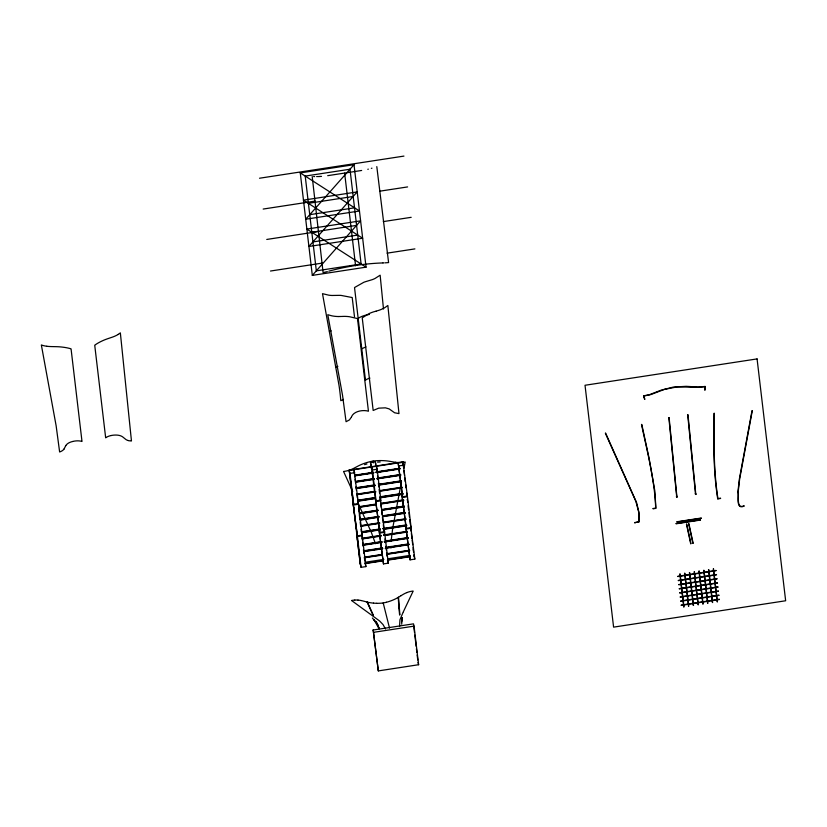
<?xml version="1.0" encoding="UTF-8"?>
<svg xmlns="http://www.w3.org/2000/svg" width="827" height="827" viewBox="0 0 827 827"><rect width="100%" height="100%" fill="white"/><g stroke="black" fill="none" stroke-linecap="round" stroke-linejoin="round"><path stroke-width="1.24" d="M641.783 424.406L648.895 457.321L654.808 490.742L655.925 508.347L653.072 508.801M401.622 621.718L402.253 617.552L401.695 624.189M714.042 413.304C713.577 441.773 713.256 470.594 717.702 498.774M714.311 413.314C713.825 441.732 713.546 470.491 717.939 498.619L720.555 498.185M737.891 492.137L739.39 478.926L752.022 410.668M737.891 492.106C738.924 496.21 735.575 510.094 744.104 506.093M738.16 492.117C739.193 496.179 735.896 509.566 744.062 505.835M695.838 494.443L695.579 493.274M738.16 492.148L739.658 478.978L752.281 410.73M391.088 541.313L392.701 528.236L401.488 481.634L378.973 485.108M638.951 521.765L638.62 511.737L635.849 501.286L605.354 433.214M634.65 522.592L639.24 521.599L639.054 512.823L636.625 502.723L605.612 433.121M704.769 390.034L705.1 386.664L697.647 387.367L677.478 386.85L664.474 389.383L650.952 394.52M705.038 390.065L705.162 386.405L699.384 387.088L686.141 386.323L673.343 387.067L661.145 390.148L649.247 394.768L643.561 395.844L644.626 399.317M404.031 468.154L405.189 462.004A19.6 13.439 -5.6 0 1 401.953 462.458M351.547 416.736C353.677 411.298 362.681 409.499 368.439 411.205L357.491 318.571L349.459 316.72A22.04 11.382 -6.7 0 0 343.991 316.379L341.52 316.462M351.372 417.118L349.439 419.899L346.068 421.718L342.543 395.358L327.781 314.684L331.255 315.687A21.502 11.102 -6.7 0 0 338.863 316.545M695.817 494.505L687.971 414.709M403.307 611.877L413.169 591.067A19.6 16.747 -14.1 0 0 409.944 591.605A19.827 16.943 -14.1 0 0 406.863 592.587M403.08 612.362L399.937 619.816L399.565 626.452M65.788 445.608L63.999 449.082M354.018 164.676L305.752 219.217L359.487 210.988L300.273 172.905L312.306 275.391L366.051 267.162L354.018 164.676L300.273 172.905M312.306 275.391L360.572 220.85L306.838 229.079L366.051 267.162M638.93 521.878L636.728 522.292M361.75 348.777L365.937 346.875M401.105 595.636L398.376 597.311A40.203 34.352 -14.1 0 1 395.554 598.862A38.642 33.018 -14.1 0 1 392.587 600.195A43.511 37.174 -14.1 0 1 389.517 601.343A37.773 32.274 -14.1 0 1 386.426 602.252M401.116 595.636L402.491 594.799A37.287 31.86 -14.1 0 1 403.886 593.993A24.303 20.758 -14.1 0 1 406.832 592.597M343.474 399.4L340.786 400.692A60.878 9.779 77.7 0 0 339.07 385.682L322.499 293.657L328.815 295.187A19.765 10.203 -6.7 0 0 332.03 295.466L338.491 295.363A20.262 10.462 -6.7 0 1 341.034 295.404L352.209 297.544L354.473 316.679M650.932 394.531L643.695 396.081L644.874 399.214M369.938 378.104L368.945 378.415A9.655 4.983 -6.7 0 0 366.237 379.655L365.462 380.182L358.174 318.426M371.954 168.181L371.354 168.357M328.815 271.184C346.399 266.366 364.624 263.555 382.849 262.934M376.161 311.138L378.477 310.445A21.502 11.102 -6.7 0 0 385.134 307.437L387.853 305.483L398.976 413.603L394.582 412.766L389.186 408.91L385.413 407.835L378.683 408.156L373.173 410.471L362.236 317.847L368.78 313.764A22.04 11.382 -6.7 0 1 373.67 311.831L375.996 311.179M364.562 464.66L366.95 463.988M327.337 271.607L323.099 272.621L312.203 176.523M368.335 169.153L367.808 169.277M361.657 170.465L327.699 175.665M259.523 178.229L403.948 156.096M263.172 209.055L315.108 201.095M379.727 191.192L407.597 186.923M308.347 203.339L353.139 196.475M309.774 214.679L354.556 207.815M311.769 232.253L356.551 225.389M266.759 239.448L318.705 231.488M383.315 221.595L411.184 217.325M312.916 241.929L357.698 235.075M270.491 271.029L322.437 263.069M387.046 253.165L414.916 248.896M370.486 462.396L375.282 461.662L377.184 469.229L380.833 500.108L376.037 500.842L372.388 469.963L370.486 462.396L371.178 468.196M354.835 476.786L353.956 469.374L358.432 503.54L353.646 504.274L349.17 470.108L402.904 461.869L407.38 496.035L402.594 496.769L398.118 462.603L402.594 496.769M402.987 462.19L349.242 470.418L349.935 476.249M349.17 470.108L349.997 473.395L354.783 472.662M372.388 469.963L377.184 469.229M398.945 465.901L403.731 465.167M354.855 475.163L373.597 472.289M376.099 471.907L399.844 468.268M373.68 472.61L354.938 475.484L373.649 472.682M376.182 472.227L399.927 468.589M376.151 472.3L399.896 468.661M354.979 475.876L373.732 473.003M376.223 472.62L399.979 468.981M355.589 481.386L374.331 478.513M378.084 477.934L400.578 474.491M355.672 481.696L374.414 478.823M376.916 478.44L400.661 474.801M355.651 481.872L374.393 478.998M378.146 478.43L400.64 474.977M355.724 482.193L374.476 479.319M376.978 478.936L400.723 475.298M356.334 487.703L373.835 485.015M378.828 484.25L401.333 480.807M356.416 488.013L375.158 485.139M378.911 484.57L401.405 481.118M356.396 488.24L375.148 485.366M378.9 484.787L401.395 481.345M356.478 488.55L375.22 485.676M357.088 494.06L374.579 491.383M379.583 490.618L402.077 487.165M357.13 494.381L374.662 491.693M379.624 490.938L402.16 487.485M357.202 494.701L375.954 491.827M379.696 491.248L402.201 487.806M357.812 500.211L375.313 497.523L379.769 532.412L384.555 531.678L380.007 496.81M380.306 496.758L402.811 493.316M357.895 500.521L375.386 497.844M380.389 497.079L402.883 493.626M357.895 500.904L375.396 498.226M380.389 497.461L402.894 494.008M357.977 501.224L375.468 498.536M380.472 497.771L402.966 494.329M353.718 504.966L358.515 504.232L362.164 535.11L357.367 535.844L352.891 501.669L357.367 535.844M376.12 501.534L380.906 500.8M402.677 497.461L407.463 496.727L411.112 527.605L406.326 528.339L401.85 494.174L410.047 559.838L414.834 559.104L410.564 525.414M358.587 506.734L376.078 504.046M381.082 503.281L403.576 499.839M358.629 507.127L376.161 504.367M381.123 503.684L403.659 500.149M358.711 507.447L376.202 504.759M381.206 503.994L403.7 500.552M359.321 512.947L378.063 510.073M381.816 509.504L404.31 506.052M359.394 513.267L378.146 510.393M381.898 509.814L404.393 506.372M359.373 513.443L378.125 510.569M381.878 509.99L404.372 506.548M359.456 513.763L376.957 511.076M381.95 510.311L404.444 506.868M360.065 519.263L378.807 516.389M382.56 515.821L405.054 512.368M360.148 519.583L378.89 516.71M382.643 516.131L405.137 512.688M360.127 519.801L378.88 516.927M382.622 516.358L405.116 512.905M360.21 520.121L378.952 517.247M382.705 516.679L405.199 513.226M360.82 525.631L379.562 522.757M383.315 522.178L405.809 518.736M360.851 525.951L379.645 523.067M383.356 522.499L405.892 519.046M360.934 526.261L379.676 523.398M383.428 522.819L405.923 519.377M361.544 531.771L380.286 528.898M382.787 528.515L406.533 524.876M361.626 532.092L380.368 529.218M382.87 528.835L406.615 525.197M361.616 532.402L380.368 529.528M384.11 528.949L406.605 525.507M361.699 532.712L380.441 529.849M384.193 529.27L406.688 525.827M360.262 564.045L356.613 533.167L357.44 536.454L362.236 535.72L365.885 566.598L361.089 567.332L359.58 560.778L360.148 563.032M379.841 533.022L384.627 532.288L388.276 563.166L383.49 563.9L379.014 529.735L383.49 563.9M406.398 528.96L411.184 528.226M362.309 538.222L381.051 535.348M383.552 534.966L407.297 531.327M362.35 538.625L381.133 535.669M383.594 535.369L407.38 531.647M362.433 538.935L381.175 536.061M384.927 535.493L407.422 532.04M363.043 544.445L381.785 541.571M385.537 540.992L408.031 537.55M363.115 544.755L381.867 541.892M384.369 541.509L408.114 537.87M363.094 544.931L381.847 542.067M384.348 541.685L408.093 538.046M363.177 545.251L381.919 542.378M384.421 541.995L408.166 538.356M363.787 550.761L382.529 547.887M386.281 547.309L408.776 543.866M363.87 551.071L382.612 548.208M386.364 547.629L408.858 544.187M363.849 551.299L382.591 548.425M386.343 547.846L408.838 544.404M363.932 551.619L382.674 548.746M385.175 548.363L408.92 544.724M653.03 508.533L655.687 508.119C654.726 479.815 647.293 452.1 641.514 424.468M717.774 498.888L720.596 498.454M364.542 557.119L382.033 554.441M387.036 553.677L409.53 550.224M364.573 557.439L382.115 554.752M387.067 553.997L409.613 550.544M364.655 557.76L382.157 555.082M387.15 554.317L409.644 550.865M365.141 562.267L383.893 559.393M387.646 558.825L410.14 555.372M365.265 563.28L382.756 560.582M387.76 559.827L410.254 556.375M365.338 563.58L382.839 560.902M387.842 560.137L410.337 556.685M676.899 521.765L701.286 518.033M676.941 522.033L701.327 518.302M676.062 523.532L700.448 519.79M676.104 523.801L700.49 520.059M677.809 576.285L716.006 570.434M677.851 576.564L716.048 570.702M678.295 580.409L716.492 574.548M678.336 580.678L716.533 574.817M373.184 630.019L413.49 623.847L414.058 626.132L418.617 664.722L378.311 670.904L373.184 630.019L378.311 670.904M678.781 584.524L716.978 578.673M678.822 584.792L717.019 578.941M373.752 632.304L414.058 626.132M679.267 588.638L717.464 582.787M679.308 588.907L717.505 583.056M679.753 592.752L717.95 586.901M679.794 593.021L717.991 587.17M680.239 596.867L718.436 591.016M680.28 597.135L718.477 591.284M680.724 600.981L718.921 595.13M680.766 601.25L718.963 595.399M681.21 605.095L719.407 599.244M681.252 605.364L719.449 599.513M634.691 522.86L635.581 522.736M321.496 176.378L320.607 176.44M377.567 462.128L380.182 461.962M320.431 176.451L319.811 176.492M319.729 176.492L318.664 176.544M384.824 262.862L388.597 262.583L376.802 166.609M318.312 176.554L317.775 176.565M341.169 316.472L338.874 316.524M383.656 262.914L383.025 262.924M317.248 176.575L316.627 176.585M314.673 176.585L313.619 176.565M372.367 618.007L378.259 625.295M375.262 621.687L374.042 619.774L379.2 628.861M373.39 615.329L367.364 602.015M373.153 615.464L367.126 602.149M352.705 491.486L343.556 471.452A19.6 13.439 -5.6 0 0 346.771 470.914A19.827 13.583 -5.6 0 0 349.821 470.036M357.781 502.62L371.457 532.671L375.458 543.701M376.368 621.842L377.308 623.961M376.13 621.976L378.911 628.293M377.784 625.026L379.138 628.158M385.465 628.965L383.056 624.592L379.562 620.943L351.537 600.505A19.6 16.747 -14.1 0 1 354.773 600.061M405.83 486.596L405.943 487.227M406.553 492.737L407.38 496.035M407.463 496.727L406.636 493.44L406.998 496.086M407.329 499.26L407.453 499.973M413.283 549.655L413.397 550.296M413.893 554.803L414.089 556.116M414.007 555.806L414.834 559.104M410.047 559.838L405.571 525.662M371.716 471.586L372.522 474.791M418.048 662.437L418.617 664.722M384.007 529.476L384.555 531.678M384.079 530.097L384.627 532.288M387.45 559.879L388.276 563.166M379.769 532.412L375.293 498.236M357.605 500.242L358.432 503.54M358.515 504.232L357.688 500.935L358.122 504.646M376.75 603.297A37.773 32.274 -14.1 0 0 379.913 603.255A37.06 31.664 -14.1 0 0 383.201 602.945L389.517 628.117M349.852 475.928L350.586 482.151M350.648 482.637L351.341 488.468M351.403 489.005L352.168 495.146M352.085 494.825L352.891 501.286M361.678 533.529L362.236 535.72M353.584 507.499L354.318 513.712M354.38 514.208L355.062 520.028M355.124 520.565L356.623 532.857M365.058 563.311L365.885 566.598M357.305 538.987L358.039 545.21M358.101 545.706L358.784 551.526M358.846 552.064L359.621 558.204M359.538 557.884L360.345 564.345M695.311 493.316L695.559 494.412L687.702 414.74M688.912 523.718L693.15 543.308M688.653 523.77L692.881 543.36M686.73 524.101L690.958 543.69M686.462 524.163L690.7 543.752M676.682 496.169L676.775 497.461L668.847 417.635M676.424 496.21L676.662 497.327L676.889 496.696M376.647 548.559L376.843 549.624M713.536 568.862L717.423 601.787M713.267 568.893L717.154 601.818M708.76 569.596L712.647 602.511M708.491 569.627L712.378 602.542M703.984 570.33L707.871 603.245M703.715 570.361L707.602 603.276M699.208 571.064L703.095 603.979M698.939 571.095L702.826 604.01M694.432 571.798L698.319 604.713M694.163 571.829L698.05 604.744M689.656 572.522L693.543 605.447M689.387 572.553L693.274 605.478M684.88 573.256L688.767 606.17M684.611 573.287L688.498 606.201M680.104 573.99L683.991 606.904M679.835 574.021L683.722 606.935M402.904 461.869L403.638 468.051M403.927 470.511L404.517 475.453M404.806 477.903L405.24 481.634M405.633 484.581L405.974 487.806M407.37 499.611L407.732 502.299M408.093 505.783L408.61 509.783M408.952 512.647L409.417 516.999M409.737 519.645L410.285 524.318M410.574 526.417L411.091 531.11M411.37 533.477L411.96 538.511M412.197 540.114L412.694 544.693M413.087 547.639L413.593 552.302M413.924 627.579L414.513 632.562M414.813 635.053L416.136 646.259M416.426 648.74L416.87 652.482M417.159 654.974L417.749 659.946M344.642 173.132L355.589 265.756M376.357 465.942L377.174 472.899M377.525 475.825L377.96 479.526M378.394 483.226L378.838 486.938M379.128 489.408L379.562 493.109M380.079 497.503L380.523 501.214M380.813 503.684L381.247 507.385M381.692 511.096L382.126 514.797M382.415 517.268L382.86 520.969M383.294 524.68L383.728 528.381M384.1 531.472L384.534 535.172M384.968 538.884L385.413 542.584M385.847 546.285L386.281 549.996M386.581 552.467L387.015 556.168M375.282 461.662L375.551 463.978M358.143 318.168L354.525 287.548L363.828 282.276A20.262 10.462 -6.7 0 1 366.165 281.49L372.202 279.671A19.765 10.203 -6.7 0 0 375.044 278.461L380.141 275.184L383.49 308.998M371.561 466.676L375.21 497.544M355.124 479.247L355.558 482.958M356.003 486.658L356.437 490.37M356.871 494.07L357.316 497.782M358.567 508.347L359.001 512.058M359.29 514.518L359.879 519.459M360.169 521.93L360.603 525.641M361.037 529.342L361.337 531.813M361.844 536.134L362.278 539.845M362.577 542.316L363.012 546.016M363.446 549.717L363.89 553.428M364.325 557.129L364.759 560.84M349.997 473.395L353.646 504.274M357.44 536.454L361.089 567.332M352.974 501.989L353.667 507.809M356.695 533.477L357.388 539.307M669.105 417.594L676.837 496.138M399.875 614.843L398.511 597.301M399.606 614.874L398.955 608.052M395.482 462.283A37.287 25.554 -5.6 0 1 393.91 462.055L389.269 461.249A40.203 27.549 -5.6 0 0 386.126 460.835A38.642 26.485 -5.6 0 0 382.911 460.629A43.511 29.813 -5.6 0 0 379.655 460.577A37.773 25.885 -5.6 0 0 376.44 460.722A37.06 25.399 -5.6 0 0 373.153 461.063L373.328 462.924M398.242 597.332L398.955 608.031M391.016 547.991L390.964 546.368M401.912 462.469A19.827 13.583 -5.6 0 1 398.728 462.541M398.686 462.551A24.303 16.654 -5.6 0 1 395.482 462.283M373.153 461.063A37.06 25.399 -5.6 0 0 369.958 461.714A37.773 25.885 -5.6 0 0 366.878 462.541M386.953 540.413A10.017 6.864 -5.6 0 1 387.305 540.538M349.862 470.025A24.303 16.654 -5.6 0 0 352.747 468.826A37.287 25.554 -5.6 0 0 354.121 468.144L358.132 466.025A40.203 27.549 -5.6 0 1 360.903 464.702A38.642 26.485 -5.6 0 1 363.828 463.554A43.511 29.813 -5.6 0 1 366.857 462.541M386.395 602.263A37.06 31.664 -14.1 0 1 383.201 602.945M354.814 600.061A19.827 16.943 -14.1 0 1 357.967 600.082M358.008 600.082A24.303 20.758 -14.1 0 1 361.161 600.547M361.161 600.547A37.287 31.86 -14.1 0 1 362.702 600.898L367.25 602.087A40.203 34.352 -14.1 0 0 370.331 602.728A38.642 33.018 -14.1 0 0 373.504 603.121M376.719 603.307A43.511 37.174 -14.1 0 1 373.515 603.121M46.819 346.255A19.827 10.234 -6.7 0 1 43.996 345.748A19.6 10.12 -6.7 0 1 41.35 344.952L56.133 425.76L59.627 451.976A9.469 4.89 -6.7 0 0 62.273 450.705A9.81 5.065 -6.7 0 0 63.979 449.102M46.85 346.265A24.303 12.55 -6.7 0 0 49.951 346.523A37.287 19.259 -6.7 0 0 51.532 346.585L56.308 346.678A40.203 20.758 -6.7 0 1 59.451 346.823A38.642 19.951 -6.7 0 1 62.521 347.133A43.511 22.463 -6.7 0 1 65.509 347.557A37.773 19.507 -6.7 0 1 68.321 348.115A37.06 19.135 -6.7 0 1 71.06 348.839L81.997 441.463A10.234 5.282 -6.7 0 0 79.082 440.905A10.017 5.169 -6.7 0 0 75.846 440.936A11.34 5.851 -6.7 0 0 72.569 441.504M72.549 441.515A10.834 5.593 -6.7 0 0 69.592 442.517A9.934 5.127 -6.7 0 0 67.276 443.944A11.774 6.078 -6.7 0 0 65.798 445.608M128.402 440.574A9.469 4.89 -6.7 0 0 131.462 440.967L120.349 332.847A19.6 10.12 -6.7 0 1 118.313 334.346M118.292 334.366A19.827 10.234 -6.7 0 1 115.914 335.669A24.303 12.55 -6.7 0 1 113.154 336.847A37.287 19.259 -6.7 0 1 111.707 337.364L107.324 338.853A40.203 20.758 -6.7 0 0 104.491 339.918A38.642 19.951 -6.7 0 0 101.804 341.106A43.511 22.463 -6.7 0 0 99.25 342.388A37.773 19.507 -6.7 0 0 96.914 343.743A37.06 19.135 -6.7 0 0 94.723 345.21L105.67 437.834A10.234 5.282 -6.7 0 1 108.099 436.46A10.017 5.169 -6.7 0 1 111.107 435.54M111.128 435.529A11.34 5.851 -6.7 0 1 114.426 435.095A10.834 5.593 -6.7 0 1 117.661 435.157A9.934 5.127 -6.7 0 1 120.504 435.788A11.774 6.078 -6.7 0 1 122.675 436.894L126.014 439.582A9.81 5.065 -6.7 0 0 128.371 440.564M358.349 318.24A17.181 8.425 -6.3 0 1 369.38 314.446M331.182 330.872A17.191 8.704 -8.7 0 1 329.373 331.11M337.871 366.33A13.852 7.154 -6.8 0 1 336.072 367.209M357.161 191.926L308.885 246.477L362.629 238.238L303.416 200.165L357.161 191.926M349.997 169.215L305.215 176.079L316.327 270.853L361.11 263.989L349.997 169.215M757.077 358.908L585.02 385.268L613.593 627.135L785.65 600.764L757.077 358.908"/></g></svg>
